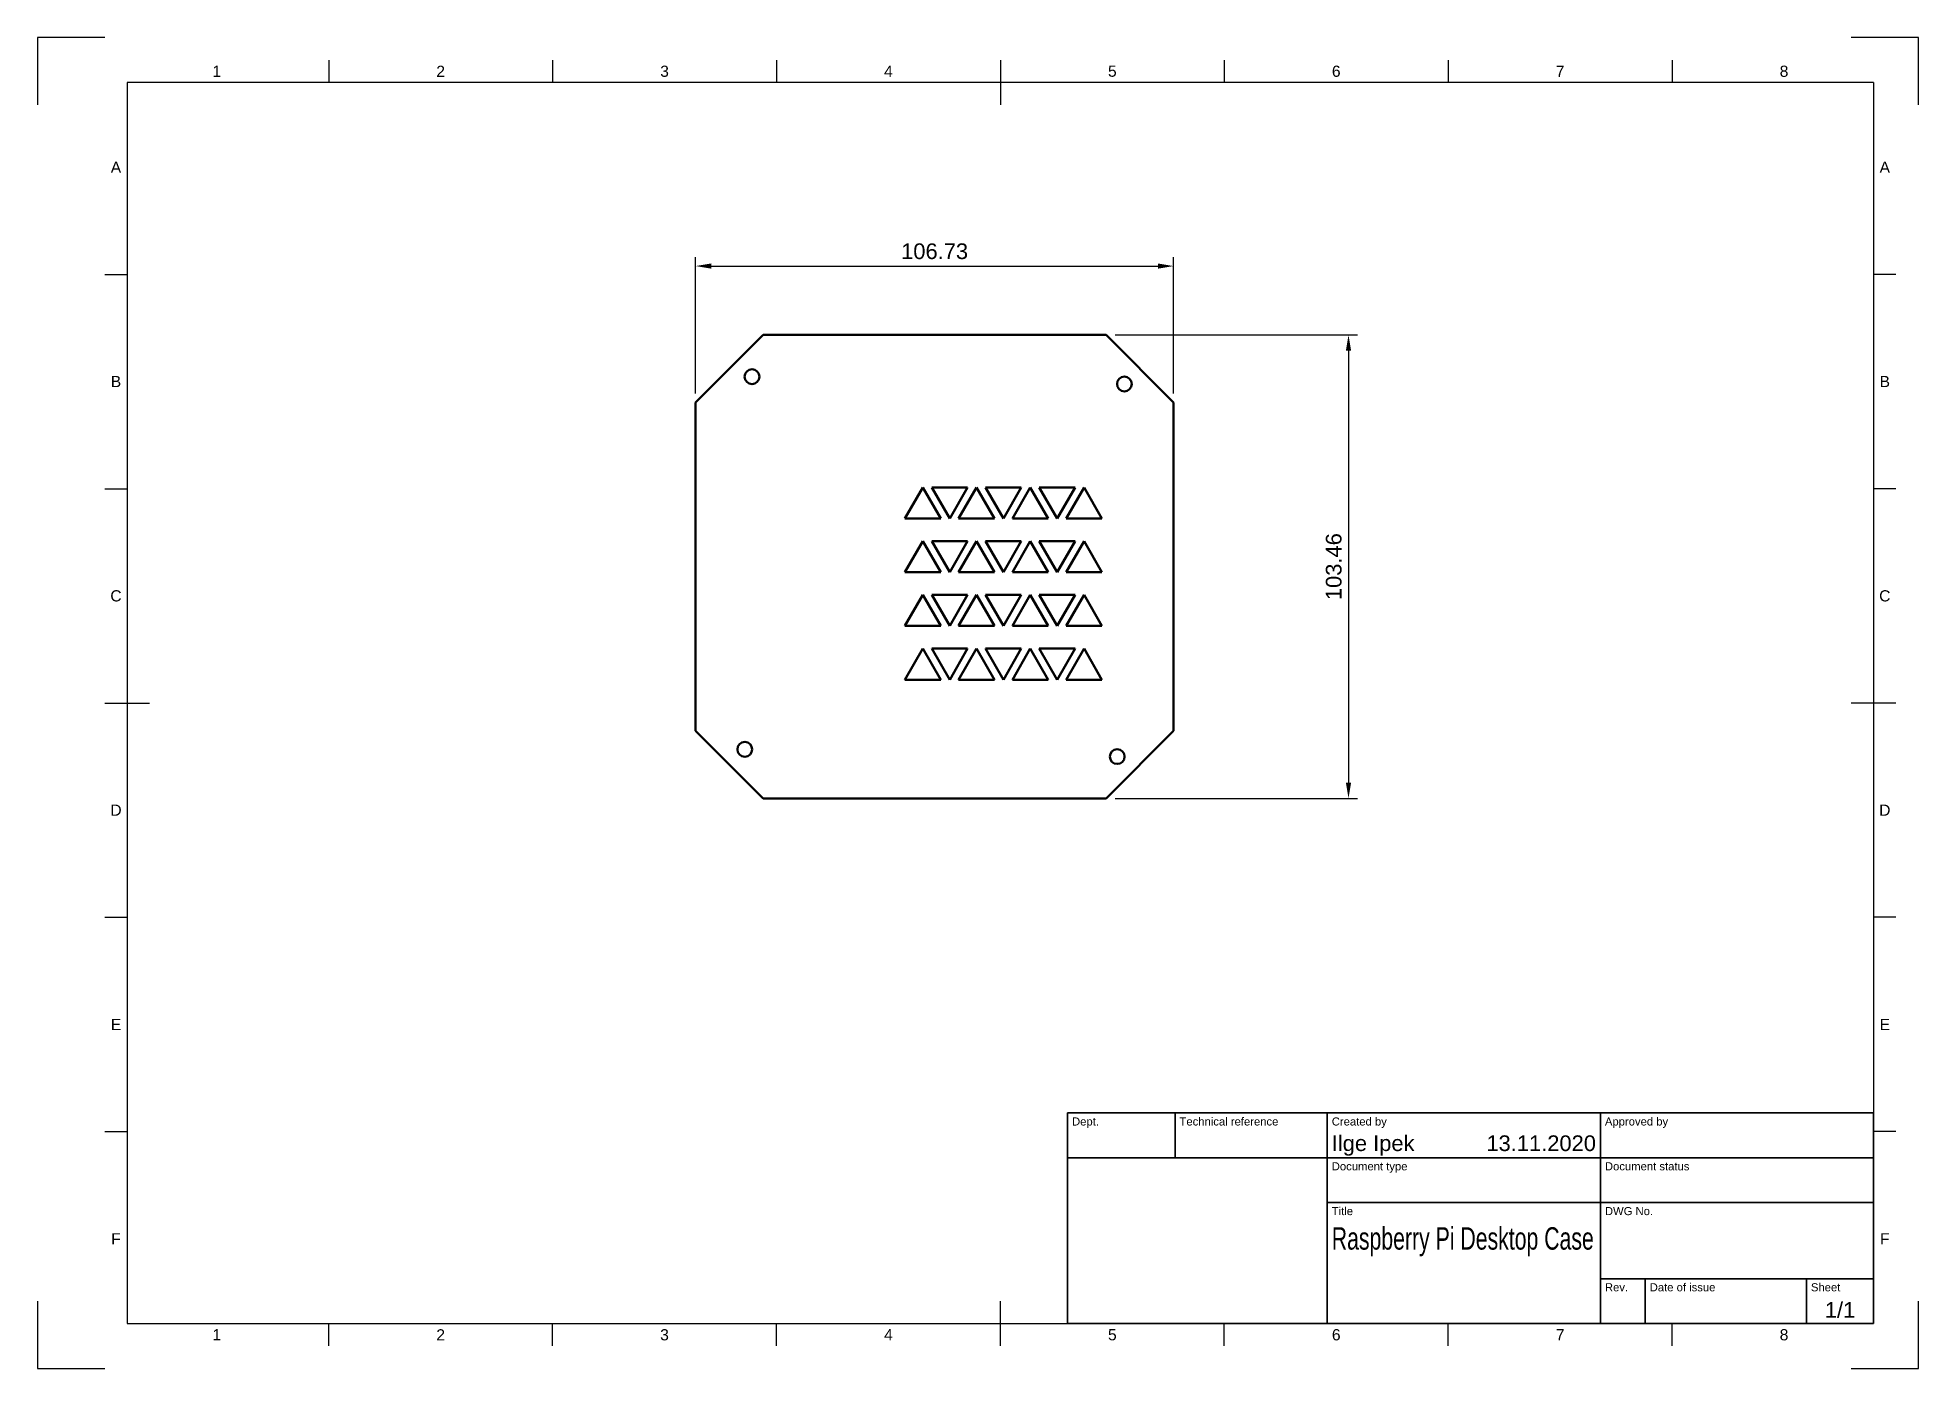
# Model space of a CAD drawing. Header units: millimetres. Extents: x 0 to 420, y 0 to 297.
import ezdxf
from ezdxf.enums import TextEntityAlignment as Align

# ---------------------------------------------------------------- set-up
doc = ezdxf.new("R2010")
doc.units = ezdxf.units.MM
doc.header["$LTSCALE"] = 0.75
for name, color, linetype, lineweight in [('Border', 7, 'Continuous', 25), ('Dimensions', 7, 'Continuous', 25), ('TitleBlock', 7, 'Continuous', 35), ('Visible', 7, 'Continuous', 50)]:
    doc.layers.add(name, color=color, linetype=linetype, lineweight=lineweight)
doc.styles.add('FusionTitle', font='')
doc.styles.get("Standard").update_dxf_attribs({"font": 'arial.ttf'})
doc.styles.get('FusionTitle').set_extended_font_data('Arial Unicode MS')
doc.dimstyles.new('ISO-25', dxfattribs={"dimtxt": 3.5, "dimasz": 3.5, "dimexe": 2, "dimexo": 2, "dimgap": 1.5, "dimtad": 1, "dimzin": 12, "dimdsep": 46, "dimtxsty": 'Standard', "dimcen": 0, "dimclrd": 256, "dimclre": 256, "dimclrt": 256, "dimazin": 3, "dimtp": 0.1, "dimtm": 0.1, "dimtfac": 0.714, "dimtmove": 0, "dimatfit": 3, "dimfxl": 1, "dimtzin": 12, "dimarcsym": 0})

# ---------------------------------------------------------------- blocks, each defined once
blk = doc.blocks.new('ISO_A3_SHEET')
at = {"layer": 'Border'}
for p, q in [((15, 297), (0, 297)), ((0, 297), (0, 282)), ((420, 297), (405, 297)), ((420, 282), (420, 297)), ((65, 292), (65, 287)), ((115, 292), (115, 287)), ((165, 292), (165, 287)), ((215, 292), (215, 282)), ((265, 292), (265, 287)), ((315, 292), (315, 287)), ((365, 292), (365, 287)), ((410, 287), (20, 287)), ((20, 287), (20, 10)), ((410, 287), (410, 10)), ((15, 244.16666), (20, 244.16666)), ((415, 244.16666), (410, 244.16666)), ((15, 196.33333), (20, 196.33333)), ((415, 196.33333), (410, 196.33333)), ((15, 148.5), (25, 148.5)), ((415, 148.5), (405, 148.5)), ((15, 100.66667), (20, 100.66667)), ((415, 100.66667), (410, 100.66667)), ((15, 52.83334), (20, 52.83334)), ((415, 52.83334), (410, 52.83334)), ((0, 15), (0, 0)), ((215, 5), (215, 15)), ((420, 0), (420, 15)), ((20, 10), (410, 10)), ((65, 5), (65, 10)), ((115, 5), (115, 10)), ((165, 5), (165, 10)), ((265, 5), (265, 10)), ((315, 5), (315, 10)), ((365, 5), (365, 10)), ((0, 0), (15, 0)), ((405, 0), (420, 0))]:
    blk.add_line(p, q, dxfattribs=at)
at = {"layer": 'Border', "style": 'FusionTitle'}
for s, p in [('1', (40, 289.5)), ('2', (90, 289.5)), ('3', (140, 289.5)), ('4', (190, 289.5)), ('5', (240, 289.5)), ('6', (290, 289.5)), ('7', (340, 289.5)), ('8', (390, 289.5)), ('A', (17.5, 268.08333)), ('A', (412.5, 268.08333)), ('B', (17.5, 220.25)), ('B', (412.5, 220.25)), ('C', (17.5, 172.41667)), ('C', (412.5, 172.41667)), ('D', (17.5, 124.58334)), ('D', (412.5, 124.58334)), ('E', (17.5, 76.75001)), ('E', (412.5, 76.75001)), ('F', (17.5, 28.91668)), ('F', (412.5, 28.91668)), ('1', (40, 7.5)), ('2', (90, 7.5)), ('3', (140, 7.5)), ('4', (190, 7.5)), ('5', (240, 7.5)), ('6', (290, 7.5)), ('7', (340, 7.5)), ('8', (390, 7.5))]:
    blk.add_text(s, height=2.5, dxfattribs=at).set_placement(p, align=Align.MIDDLE)
blk = doc.blocks.new('ISO_TITLEBLOCK')
at = {"layer": 'TitleBlock'}
for p, q in [((0, 47), (-180, 47)), ((-180, 47), (-180, 0)), ((-156, 37), (-156, 47)), ((-122, 0), (-122, 47)), ((-61, 0), (-61, 47)), ((0, 0), (0, 47)), ((-180, 37), (0, 37)), ((-122, 27), (0, 27)), ((-61, 10), (0, 10)), ((-51, 0), (-51, 10)), ((-15, 0), (-15, 10)), ((-180, 0), (0, 0))]:
    blk.add_line(p, q, dxfattribs=at)
at = {"layer": 'TitleBlock', "style": 'FusionTitle'}
for s, p in [('Dept.', (-179, 46)), ('Technical reference', (-155, 46)), ('Created by', (-121, 46)), ('Approved by', (-60, 46)), ('Document type', (-121, 36)), ('Document status', (-60, 36)), ('Title', (-121, 26)), ('DWG No.', (-60, 26)), ('Rev.', (-60, 9)), ('Date of issue', (-50, 9)), ('Sheet', (-14, 9))]:
    blk.add_text(s, height=1.8, dxfattribs=at).set_placement(p, align=Align.TOP_LEFT)
for tag, p, height in [('DEPT', (-179, 38.5), 3.5), ('TECHNICAL_REFERENCE', (-155, 38.5), 3.5), ('CREATED_BY', (-121, 38.5), 3.5), ('APPROVED_BY', (-60, 38.5), 3.5), ('DOCUMENT_TYPE', (-121, 28.5), 3.5), ('DOCUMENT_STATUS', (-60, 28.5), 3.5), ('TITLE_1', (-121, 16.5), 5), ('TITLE_2', (-121, 9), 5), ('TITLE_3', (-121, 1.5), 5), ('DATE_OF_ISSUE', (-50, 1.5), 3.5)]:
    blk.add_attdef(tag, p, '', height=height, dxfattribs=at)
for tag, p in [('CREATED_DATE', (-62, 38.5)), ('APPROVED_DATE', (-1, 38.5))]:
    blk.add_attdef(tag, text='', height=3.5, dxfattribs=at).set_placement(p, align=Align.RIGHT)
for tag, height, p in [('DRAWING_NUMBER', 5, (-30.5, 16.6)), ('REV', 3.5, (-56, 3.1)), ('SHEET', 3.5, (-7.5, 3.1))]:
    blk.add_attdef(tag, text='', height=height, dxfattribs=at).set_placement(p, align=Align.MIDDLE)
blk = doc.blocks.new('*D6')
at = {"layer": 'Defpoints', "color": 0, "transparency": 16777216}
for p in [(253.675197, 246.015936), (146.947275, 215.589847), (253.675197, 215.589847)]:
    blk.add_point(p, dxfattribs=at)
at = {"layer": 'Dimensions', "lineweight": -2, "transparency": 16777216}
for p, q in [((146.947275, 217.589847), (146.947275, 248.015936)), ((253.675197, 217.589847), (253.675197, 248.015936)), ((150.447275, 246.015936), (250.175197, 246.015936))]:
    blk.add_line(p, q, dxfattribs=at)
at = {"layer": 'Dimensions', "transparency": 16777216}
for points in [[(150.447275, 246.59927), (150.447275, 245.432603), (146.947275, 246.015936)], [(250.175197, 246.59927), (250.175197, 245.432603), (253.675197, 246.015936)]]:
    blk.add_solid(points, dxfattribs=at)
at = {"layer": 'Dimensions', "transparency": 16777216, "insert": (200.311236, 249.304136), "char_height": 3.5, "attachment_point": 5}
blk.add_mtext('106.73', dxfattribs=at)
blk = doc.blocks.new('*D7')
at = {"layer": 'Defpoints', "color": 0, "transparency": 16777216}
for p in [(238.60413, 230.660914), (238.60413, 127.20507), (292.738538, 127.20507)]:
    blk.add_point(p, dxfattribs=at)
at = {"layer": 'Dimensions', "lineweight": -2, "transparency": 16777216}
for p, q in [((240.60413, 230.660914), (294.738538, 230.660914)), ((292.738538, 227.160914), (292.738538, 130.70507)), ((240.60413, 127.20507), (294.738538, 127.20507))]:
    blk.add_line(p, q, dxfattribs=at)
at = {"layer": 'Dimensions', "transparency": 16777216}
for points in [[(292.155205, 227.160914), (293.321871, 227.160914), (292.738538, 230.660914)], [(292.155205, 130.70507), (293.321871, 130.70507), (292.738538, 127.20507)]]:
    blk.add_solid(points, dxfattribs=at)
at = {"layer": 'Dimensions', "transparency": 16777216, "insert": (289.450339, 178.932992), "char_height": 3.5, "attachment_point": 5, "rotation": 90}
blk.add_mtext('103.46', dxfattribs=at)

msp = doc.modelspace()

# ---------------------------------------------------------------- linework, layer by layer
at = {"layer": 'Visible', "extrusion": (-1e-16, -1, 0)}
for p, q in [((146.947275, 215.589847, 1.5), (162.018343, 230.660914, 1.5)), ((162.018343, 230.660914, 1.5), (238.60413, 230.660914, 1.5)), ((238.60413, 230.660914, 1.5), (253.675197, 215.589847, 1.5)), ((146.947275, 142.276138, 1.5), (146.947275, 215.589847, 1.5)), ((253.675197, 215.589847, 1.5), (253.675197, 142.276138, 1.5)), ((193.675197, 189.699863, 1.5), (197.675197, 196.628066, 1.5)), ((197.675197, 196.628066, 1.5), (201.675197, 189.699863, 1.5)), ((203.675197, 189.699863, 1.5), (199.675197, 196.628066, 1.5)), ((199.675197, 196.628066, 1.5), (207.675197, 196.628066, 1.5)), ((207.675197, 196.628066, 1.5), (203.675197, 189.699863, 1.5)), ((205.675197, 189.699863, 1.5), (209.675197, 196.628066, 1.5)), ((209.675197, 196.628066, 1.5), (213.675197, 189.699863, 1.5)), ((215.675197, 189.699863, 1.5), (211.675197, 196.628066, 1.5)), ((211.675197, 196.628066, 1.5), (219.675197, 196.628066, 1.5)), ((219.675197, 196.628066, 1.5), (215.675197, 189.699863, 1.5)), ((217.675197, 189.699863, 1.5), (221.675197, 196.628066, 1.5)), ((221.675197, 196.628066, 1.5), (225.675197, 189.699863, 1.5)), ((227.675197, 189.699863, 1.5), (223.675197, 196.628066, 1.5)), ((223.675197, 196.628066, 1.5), (231.675197, 196.628066, 1.5)), ((231.675197, 196.628066, 1.5), (227.675197, 189.699863, 1.5)), ((229.675197, 189.699863, 1.5), (233.675197, 196.628066, 1.5)), ((233.675197, 196.628066, 1.5), (237.675197, 189.699863, 1.5)), ((201.675197, 189.699863, 1.5), (193.675197, 189.699863, 1.5)), ((213.675197, 189.699863, 1.5), (205.675197, 189.699863, 1.5)), ((225.675197, 189.699863, 1.5), (217.675197, 189.699863, 1.5)), ((237.675197, 189.699863, 1.5), (229.675197, 189.699863, 1.5)), ((193.675197, 177.699863, 1.5), (197.675197, 184.628066, 1.5)), ((197.675197, 184.628066, 1.5), (201.675197, 177.699863, 1.5)), ((203.675197, 177.699863, 1.5), (199.675197, 184.628066, 1.5)), ((199.675197, 184.628066, 1.5), (207.675197, 184.628066, 1.5)), ((207.675197, 184.628066, 1.5), (203.675197, 177.699863, 1.5)), ((205.675197, 177.699863, 1.5), (209.675197, 184.628066, 1.5)), ((209.675197, 184.628066, 1.5), (213.675197, 177.699863, 1.5)), ((215.675197, 177.699863, 1.5), (211.675197, 184.628066, 1.5)), ((211.675197, 184.628066, 1.5), (219.675197, 184.628066, 1.5)), ((219.675197, 184.628066, 1.5), (215.675197, 177.699863, 1.5)), ((217.675197, 177.699863, 1.5), (221.675197, 184.628066, 1.5)), ((221.675197, 184.628066, 1.5), (225.675197, 177.699863, 1.5)), ((227.675197, 177.699863, 1.5), (223.675197, 184.628066, 1.5)), ((223.675197, 184.628066, 1.5), (231.675197, 184.628066, 1.5)), ((231.675197, 184.628066, 1.5), (227.675197, 177.699863, 1.5)), ((229.675197, 177.699863, 1.5), (233.675197, 184.628066, 1.5)), ((233.675197, 184.628066, 1.5), (237.675197, 177.699863, 1.5)), ((201.675197, 177.699863, 1.5), (193.675197, 177.699863, 1.5)), ((213.675197, 177.699863, 1.5), (205.675197, 177.699863, 1.5)), ((225.675197, 177.699863, 1.5), (217.675197, 177.699863, 1.5)), ((237.675197, 177.699863, 1.5), (229.675197, 177.699863, 1.5)), ((193.675197, 165.699863, 1.5), (197.675197, 172.628066, 1.5)), ((197.675197, 172.628066, 1.5), (201.675197, 165.699863, 1.5)), ((203.675197, 165.699863, 1.5), (199.675197, 172.628066, 1.5)), ((199.675197, 172.628066, 1.5), (207.675197, 172.628066, 1.5)), ((207.675197, 172.628066, 1.5), (203.675197, 165.699863, 1.5)), ((205.675197, 165.699863, 1.5), (209.675197, 172.628066, 1.5)), ((209.675197, 172.628066, 1.5), (213.675197, 165.699863, 1.5)), ((215.675197, 165.699863, 1.5), (211.675197, 172.628066, 1.5)), ((211.675197, 172.628066, 1.5), (219.675197, 172.628066, 1.5)), ((219.675197, 172.628066, 1.5), (215.675197, 165.699863, 1.5)), ((217.675197, 165.699863, 1.5), (221.675197, 172.628066, 1.5)), ((221.675197, 172.628066, 1.5), (225.675197, 165.699863, 1.5)), ((227.675197, 165.699863, 1.5), (223.675197, 172.628066, 1.5)), ((223.675197, 172.628066, 1.5), (231.675197, 172.628066, 1.5)), ((231.675197, 172.628066, 1.5), (227.675197, 165.699863, 1.5)), ((229.675197, 165.699863, 1.5), (233.675197, 172.628066, 1.5)), ((233.675197, 172.628066, 1.5), (237.675197, 165.699863, 1.5)), ((201.675197, 165.699863, 1.5), (193.675197, 165.699863, 1.5)), ((213.675197, 165.699863, 1.5), (205.675197, 165.699863, 1.5)), ((225.675197, 165.699863, 1.5), (217.675197, 165.699863, 1.5)), ((237.675197, 165.699863, 1.5), (229.675197, 165.699863, 1.5)), ((193.675197, 153.699863, 1.5), (197.675197, 160.628066, 1.5)), ((197.675197, 160.628066, 1.5), (201.675197, 153.699863, 1.5)), ((203.675197, 153.699863, 1.5), (199.675197, 160.628066, 1.5)), ((199.675197, 160.628066, 1.5), (207.675197, 160.628066, 1.5)), ((207.675197, 160.628066, 1.5), (203.675197, 153.699863, 1.5)), ((205.675197, 153.699863, 1.5), (209.675197, 160.628066, 1.5)), ((209.675197, 160.628066, 1.5), (213.675197, 153.699863, 1.5)), ((215.675197, 153.699863, 1.5), (211.675197, 160.628066, 1.5)), ((211.675197, 160.628066, 1.5), (219.675197, 160.628066, 1.5)), ((219.675197, 160.628066, 1.5), (215.675197, 153.699863, 1.5)), ((217.675197, 153.699863, 1.5), (221.675197, 160.628066, 1.5)), ((221.675197, 160.628066, 1.5), (225.675197, 153.699863, 1.5)), ((227.675197, 153.699863, 1.5), (223.675197, 160.628066, 1.5)), ((223.675197, 160.628066, 1.5), (231.675197, 160.628066, 1.5)), ((231.675197, 160.628066, 1.5), (227.675197, 153.699863, 1.5)), ((229.675197, 153.699863, 1.5), (233.675197, 160.628066, 1.5)), ((233.675197, 160.628066, 1.5), (237.675197, 153.699863, 1.5)), ((201.675197, 153.699863, 1.5), (193.675197, 153.699863, 1.5)), ((213.675197, 153.699863, 1.5), (205.675197, 153.699863, 1.5)), ((225.675197, 153.699863, 1.5), (217.675197, 153.699863, 1.5)), ((237.675197, 153.699863, 1.5), (229.675197, 153.699863, 1.5)), ((162.018343, 127.20507, 1.5), (146.947275, 142.276138, 1.5)), ((253.675197, 142.276138, 1.5), (238.60413, 127.20507, 1.5)), ((238.60413, 127.20507, 1.5), (162.018343, 127.20507, 1.5))]:
    msp.add_line(p, q, dxfattribs=at)
at = {"layer": 'Visible', "extrusion": (-1e-16, 0, -1)}
for centre in [(-159.536449, 221.320516, -1.5), (-242.69876, 219.70778, -1.5), (-157.923713, 138.158205, -1.5), (-241.086024, 136.545469, -1.5)]:
    msp.add_circle(centre, 1.65, dxfattribs=at)

# ---------------------------------------------------------------- block references
at = {"layer": 'Border'}
msp.add_blockref('ISO_A3_SHEET', (0, 0), dxfattribs=at)
at = {"layer": 'TitleBlock'}
ref = msp.add_blockref('ISO_TITLEBLOCK', (410, 10), dxfattribs=at)
ref.add_attrib('CREATED_DATE', '13.11.2020', dxfattribs={"height": 3.5, "style": 'FusionTitle'}).set_placement((348, 48.5), align=Align.RIGHT)
ref.add_attrib('SHEET', '1/1', dxfattribs={"height": 3.5, "style": 'FusionTitle'}).set_placement((402.5, 13.1), align=Align.MIDDLE)
ref.add_attrib('TITLE_1', 'Raspberry Pi Desktop Case', (289, 26.5), dxfattribs={"height": 5, "style": 'FusionTitle', "width": 0.679023})
ref.add_attrib('CREATED_BY', 'Ilge Ipek', (289, 48.5), dxfattribs={"height": 3.5, "style": 'FusionTitle'})

# ---------------------------------------------------------------- dimensions: what is measured, and where the dimension line sits
at = {"layer": 'Dimensions'}
dim = msp.add_linear_dim(base=(253.675197, 246.015936), p1=(146.947275, 215.589847), p2=(253.675197, 215.589847), angle=180, dimstyle='ISO-25', override={"dimlfac": 1, "dimclrd": 256, "dimclre": 256}, dxfattribs=at)
dim.commit()
dim.dimension.update_dxf_attribs({"geometry": '*D6', "text_midpoint": (200.311236, 249.304136)})
dim = msp.add_aligned_dim(p1=(238.60413, 230.660914), p2=(238.60413, 127.20507), distance=54.134408, dimstyle='ISO-25', override={"dimlfac": 1, "dimclrd": 256, "dimclre": 256}, dxfattribs=at)
dim.commit()
dim.dimension.update_dxf_attribs({"geometry": '*D7', "text_midpoint": (289.450339, 178.932992)})

doc.saveas('drawing.dxf')
